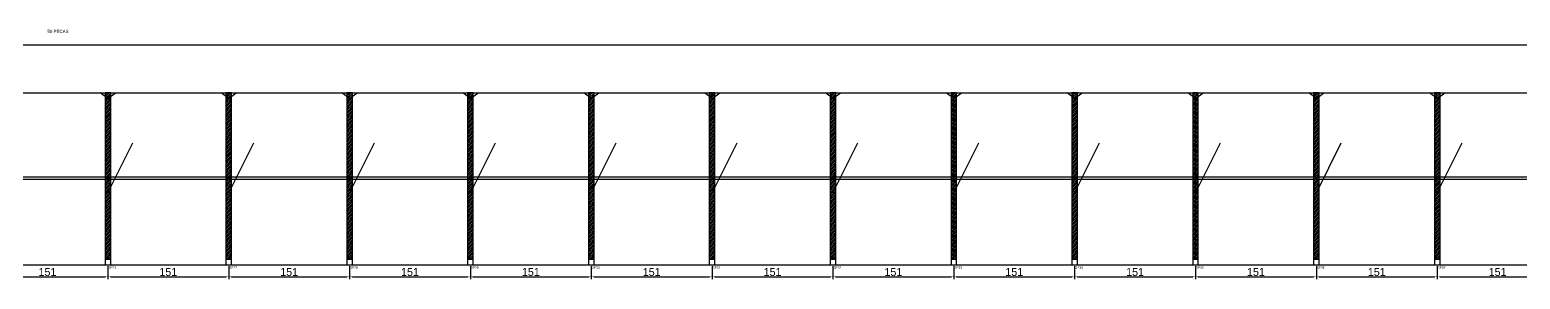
# Model space of a CAD drawing. Header units: metres. Extents: x -30 to 7490, y -25 to 308.
# Drawn here: x 3708 to 5570, y -25 to 287 of the extents above; entities that cross this region are included whole.
import ezdxf

# ---------------------------------------------------------------- set-up
doc = ezdxf.new("R2010")
doc.units = ezdxf.units.M
for name, color, linetype in [('BARRA_ANCORAGEM', 1, 'Continuous'), ('COTA', 241, 'Continuous'), ('GARFOS OK', 3, 'Continuous'), ('NOME DA VIGA', 6, 'Continuous'), ('SARR_7x7', 40, 'Continuous'), ('TIRAS REESCORAMENTO', 252, 'Continuous'), ('VIGAS', 3, 'Continuous')]:
    doc.layers.add(name, color=color, linetype=linetype)
doc.dimstyles.new('EZ DXF', dxfattribs={"dimtxt": 10, "dimasz": 3.5, "dimexe": 3, "dimexo": 1.5, "dimgap": 1, "dimtad": 1, "dimdec": 1, "dimdsep": 46, "dimcen": 2.5, "dimazin": 3, "dimtfac": 1, "dimtmove": 0, "dimatfit": 3})

msp = doc.modelspace()

# ---------------------------------------------------------------- hatches: boundary and pattern name
at = {"layer": 'COTA'}
h = msp.add_hatch(dxfattribs=at)
h.set_pattern_fill('ANSI31', scale=0.5)
h.paths.add_polyline_path([(3801.89, 0), (3808.89, 0), (3808.89, 208), (3801.89, 208)])
h = msp.add_hatch(dxfattribs=at)
h.set_pattern_fill('ANSI31', scale=0.5)
h.paths.add_polyline_path([(3952.91, 0), (3959.91, 0), (3959.91, 208), (3952.91, 208)])
h = msp.add_hatch(dxfattribs=at)
h.set_pattern_fill('ANSI31', scale=0.5)
h.paths.add_polyline_path([(4103.92, 0), (4110.92, 0), (4110.92, 208), (4103.92, 208)])
h = msp.add_hatch(dxfattribs=at)
h.set_pattern_fill('ANSI31', scale=0.5)
h.paths.add_polyline_path([(4254.94, 0), (4261.94, 0), (4261.94, 208), (4254.94, 208)])
h = msp.add_hatch(dxfattribs=at)
h.set_pattern_fill('ANSI31', scale=0.5)
h.paths.add_polyline_path([(4405.96, 0), (4412.96, 0), (4412.96, 208), (4405.96, 208)])
h = msp.add_hatch(dxfattribs=at)
h.set_pattern_fill('ANSI31', scale=0.5)
h.paths.add_polyline_path([(4556.97, 0), (4563.97, 0), (4563.97, 208), (4556.97, 208)])
h = msp.add_hatch(dxfattribs=at)
h.set_pattern_fill('ANSI31', scale=0.5)
h.paths.add_polyline_path([(4707.99, 0), (4714.99, 0), (4714.99, 208), (4707.99, 208)])
h = msp.add_hatch(dxfattribs=at)
h.set_pattern_fill('ANSI31', scale=0.5)
h.paths.add_polyline_path([(4859, 0), (4866, 0), (4866, 208), (4859, 208)])
h = msp.add_hatch(dxfattribs=at)
h.set_pattern_fill('ANSI31', scale=0.5)
h.paths.add_polyline_path([(5010.02, 0), (5017.02, 0), (5017.02, 208), (5010.02, 208)])
h = msp.add_hatch(dxfattribs=at)
h.set_pattern_fill('ANSI31', scale=0.5)
h.paths.add_polyline_path([(5161.03, 0), (5168.03, 0), (5168.03, 208), (5161.03, 208)])
h = msp.add_hatch(dxfattribs=at)
h.set_pattern_fill('ANSI31', scale=0.5)
h.paths.add_polyline_path([(5312.05, 0), (5319.05, 0), (5319.05, 208), (5312.05, 208)])
h = msp.add_hatch(dxfattribs=at)
h.set_pattern_fill('ANSI31', scale=0.5)
h.paths.add_polyline_path([(5463.06, 0), (5470.06, 0), (5470.06, 208), (5463.06, 208)])

# ---------------------------------------------------------------- linework, layer by layer
at = {"layer": 'BARRA_ANCORAGEM'}
for p, q in [((3805.39, 83.2), (3836.59, 145.6)), ((3956.41, 83.2), (3987.61, 145.6)), ((4107.42, 83.2), (4138.62, 145.6)), ((4258.44, 83.2), (4289.64, 145.6)), ((4409.46, 83.2), (4440.66, 145.6)), ((4560.47, 83.2), (4591.67, 145.6)), ((4711.49, 83.2), (4742.69, 145.6)), ((4862.5, 83.2), (4893.7, 145.6)), ((5013.52, 83.2), (5044.72, 145.6)), ((5164.53, 83.2), (5195.73, 145.6)), ((5315.55, 83.2), (5346.75, 145.6)), ((5466.56, 83.2), (5497.76, 145.6))]:
    msp.add_line(p, q, dxfattribs=at)
at = {"layer": 'GARFOS OK'}
for p, q in [((3805.39, 201), (3795.89, 208)), ((3795.89, 208), (3814.89, 208)), ((3805.39, 201), (3814.89, 208)), ((3956.41, 201), (3946.91, 208)), ((3946.91, 208), (3965.91, 208)), ((3956.41, 201), (3965.91, 208)), ((4107.42, 201), (4097.92, 208)), ((4097.92, 208), (4116.92, 208)), ((4107.42, 201), (4116.92, 208)), ((4258.44, 201), (4248.94, 208)), ((4248.94, 208), (4267.94, 208)), ((4258.44, 201), (4267.94, 208)), ((4409.46, 201), (4399.96, 208)), ((4399.96, 208), (4418.96, 208)), ((4409.46, 201), (4418.96, 208)), ((4560.47, 201), (4550.97, 208)), ((4550.97, 208), (4569.97, 208)), ((4560.47, 201), (4569.97, 208)), ((4711.49, 201), (4701.99, 208)), ((4701.99, 208), (4720.99, 208)), ((4711.49, 201), (4720.99, 208)), ((4862.5, 201), (4853, 208)), ((4853, 208), (4872, 208)), ((4862.5, 201), (4872, 208)), ((5013.52, 201), (5004.02, 208)), ((5004.02, 208), (5023.02, 208)), ((5013.52, 201), (5023.02, 208)), ((5164.53, 201), (5155.03, 208)), ((5155.03, 208), (5174.03, 208)), ((5164.53, 201), (5174.03, 208)), ((5315.55, 201), (5306.05, 208)), ((5306.05, 208), (5325.05, 208)), ((5315.55, 201), (5325.05, 208)), ((5466.56, 201), (5457.06, 208)), ((5457.06, 208), (5476.06, 208)), ((5466.56, 201), (5476.06, 208))]:
    msp.add_line(p, q, dxfattribs=at)
at = {"layer": 'GARFOS OK', "linetype": 'CONTINUOUS'}
msp.add_line((-30, -7), (7489.77, -7), dxfattribs=at)
at = {"layer": 'GARFOS OK'}
for points in [[(3801.89, 0), (3808.89, 0), (3808.89, 208), (3801.89, 208), (3801.89, 0)], [(3952.91, 0), (3959.91, 0), (3959.91, 208), (3952.91, 208), (3952.91, 0)], [(4103.92, 0), (4110.92, 0), (4110.92, 208), (4103.92, 208), (4103.92, 0)], [(4254.94, 0), (4261.94, 0), (4261.94, 208), (4254.94, 208), (4254.94, 0)], [(4405.96, 0), (4412.96, 0), (4412.96, 208), (4405.96, 208), (4405.96, 0)], [(4556.97, 0), (4563.97, 0), (4563.97, 208), (4556.97, 208), (4556.97, 0)], [(4707.99, 0), (4714.99, 0), (4714.99, 208), (4707.99, 208), (4707.99, 0)], [(4859, 0), (4866, 0), (4866, 208), (4859, 208), (4859, 0)], [(5010.02, 0), (5017.02, 0), (5017.02, 208), (5010.02, 208), (5010.02, 0)], [(5161.03, 0), (5168.03, 0), (5168.03, 208), (5161.03, 208), (5161.03, 0)], [(5312.05, 0), (5319.05, 0), (5319.05, 208), (5312.05, 208), (5312.05, 0)], [(5463.06, 0), (5470.06, 0), (5470.06, 208), (5463.06, 208), (5463.06, 0)]]:
    msp.add_lwpolyline(points, dxfattribs=at)
at = {"layer": 'SARR_7x7'}
for points in [[(3801.89, -7), (3808.89, -7), (3808.89, 0), (3801.89, 0), (3801.89, -7)], [(3952.91, -7), (3959.91, -7), (3959.91, 0), (3952.91, 0), (3952.91, -7)], [(4103.92, -7), (4110.92, -7), (4110.92, 0), (4103.92, 0), (4103.92, -7)], [(4254.94, -7), (4261.94, -7), (4261.94, 0), (4254.94, 0), (4254.94, -7)], [(4405.96, -7), (4412.96, -7), (4412.96, 0), (4405.96, 0), (4405.96, -7)], [(4556.97, -7), (4563.97, -7), (4563.97, 0), (4556.97, 0), (4556.97, -7)], [(4707.99, -7), (4714.99, -7), (4714.99, 0), (4707.99, 0), (4707.99, -7)], [(4859, -7), (4866, -7), (4866, 0), (4859, 0), (4859, -7)], [(5010.02, -7), (5017.02, -7), (5017.02, 0), (5010.02, 0), (5010.02, -7)], [(5161.03, -7), (5168.03, -7), (5168.03, 0), (5161.03, 0), (5161.03, -7)], [(5312.05, -7), (5319.05, -7), (5319.05, 0), (5312.05, 0), (5312.05, -7)], [(5463.06, -7), (5470.06, -7), (5470.06, 0), (5463.06, 0), (5463.06, -7)]]:
    msp.add_lwpolyline(points, dxfattribs=at)
at = {"layer": 'TIRAS REESCORAMENTO'}
for points in [[(3654.38, 100), (3805.39, 100), (3805.39, 102.5), (3654.38, 102.5), (3654.38, 100)], [(3805.39, 100), (3956.41, 100), (3956.41, 102.5), (3805.39, 102.5), (3805.39, 100)], [(3956.41, 100), (4107.42, 100), (4107.42, 102.5), (3956.41, 102.5), (3956.41, 100)], [(4107.42, 100), (4258.44, 100), (4258.44, 102.5), (4107.42, 102.5), (4107.42, 100)], [(4258.44, 100), (4409.46, 100), (4409.46, 102.5), (4258.44, 102.5), (4258.44, 100)], [(4409.46, 100), (4560.47, 100), (4560.47, 102.5), (4409.46, 102.5), (4409.46, 100)], [(4560.47, 100), (4711.49, 100), (4711.49, 102.5), (4560.47, 102.5), (4560.47, 100)], [(4711.49, 100), (4862.5, 100), (4862.5, 102.5), (4711.49, 102.5), (4711.49, 100)], [(4862.5, 100), (5013.52, 100), (5013.52, 102.5), (4862.5, 102.5), (4862.5, 100)], [(5013.52, 100), (5164.53, 100), (5164.53, 102.5), (5013.52, 102.5), (5013.52, 100)], [(5164.53, 100), (5315.55, 100), (5315.55, 102.5), (5164.53, 102.5), (5164.53, 100)], [(5315.55, 100), (5466.56, 100), (5466.56, 102.5), (5315.55, 102.5), (5315.55, 100)], [(5466.56, 100), (5617.58, 100), (5617.58, 102.5), (5466.56, 102.5), (5466.56, 100)]]:
    msp.add_lwpolyline(points, dxfattribs=at)
at = {"layer": 'VIGAS'}
msp.add_lwpolyline([(0, 208), (7459.77, 208), (7459.77, 268), (0, 268), (0, 208)], dxfattribs=at)

# ---------------------------------------------------------------- texts
at = {"layer": 'NOME DA VIGA'}
for s, height, p in [('50 PECAS', 4, (3729.88, 283)), ('GF26', 3, (3805.39, -12)), ('GF27', 3, (3956.41, -12)), ('GF28', 3, (4107.42, -12)), ('GF29', 3, (4258.44, -12)), ('GF30', 3, (4409.46, -12)), ('GF31', 3, (4560.47, -12)), ('GF32', 3, (4711.49, -12)), ('GF33', 3, (4862.5, -12)), ('GF34', 3, (5013.52, -12)), ('GF35', 3, (5164.53, -12)), ('GF36', 3, (5315.55, -12)), ('GF37', 3, (5466.56, -12))]:
    msp.add_text(s, height=height, dxfattribs=at).set_placement(p)

# ---------------------------------------------------------------- dimensions: what is measured, and where the dimension line sits
at = {"layer": 'COTA'}
for base, p1, p2 in [((3654.38, -22), (3654.38, -7), (3805.39, -7)), ((3805.39, -22), (3805.39, -7), (3956.41, -7)), ((3956.41, -22), (3956.41, -7), (4107.42, -7)), ((4107.42, -22), (4107.42, -7), (4258.44, -7)), ((4258.44, -22), (4258.44, -7), (4409.46, -7)), ((4409.46, -22), (4409.46, -7), (4560.47, -7)), ((4560.47, -22), (4560.47, -7), (4711.49, -7)), ((4711.49, -22), (4711.49, -7), (4862.5, -7)), ((4862.5, -22), (4862.5, -7), (5013.52, -7)), ((5013.52, -22), (5013.52, -7), (5164.53, -7)), ((5164.53, -22), (5164.53, -7), (5315.55, -7)), ((5315.55, -22), (5315.55, -7), (5466.56, -7)), ((5466.56, -22), (5466.56, -7), (5617.58, -7))]:
    msp.add_linear_dim(base=base, p1=p1, p2=p2, dimstyle='EZ DXF', dxfattribs=at).render()

doc.saveas('drawing.dxf')
